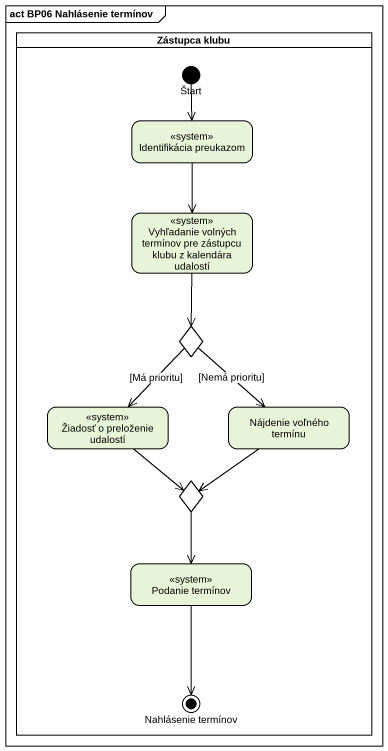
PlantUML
@startuml
mainframe act BP06 Nahlásenie termínov
hide empty description
state "Zástupca klubu" as Zástupca_klubu <<partition>> {
  state Štart <<start>>
  state "Identifikácia preukazom" as Identifikácia_preukazom <<system>>
  state "Vyhľadanie volných termínov pre zástupcu klubu z kalendára udalostí" as Vyhľadanie_volných_termínov <<system>>
  state choice1 <<choice>>
  state "Žiadosť o preloženie udalostí" as Žiadosť_o_preloženie <<system>>
  state "Nájdenie voľného termínu" as Nájdenie_voľného_termínu
  state choice2 <<choice>>
  state "Podanie termínov" as Podanie_termínov <<system>>
  state "Nahlásenie termínov" as Nahlásenie_termínov <<end>>
}
Štart --> Identifikácia_preukazom
Identifikácia_preukazom --> Vyhľadanie_volných_termínov
Vyhľadanie_volných_termínov --> choice1
choice1 --> Žiadosť_o_preloženie : [Má prioritu]
choice1 --> Nájdenie_voľného_termínu : [Nemá prioritu]
Žiadosť_o_preloženie --> choice2
Nájdenie_voľného_termínu --> choice2
choice2 --> Podanie_termínov
Podanie_termínov --> Nahlásenie_termínov
@enduml
